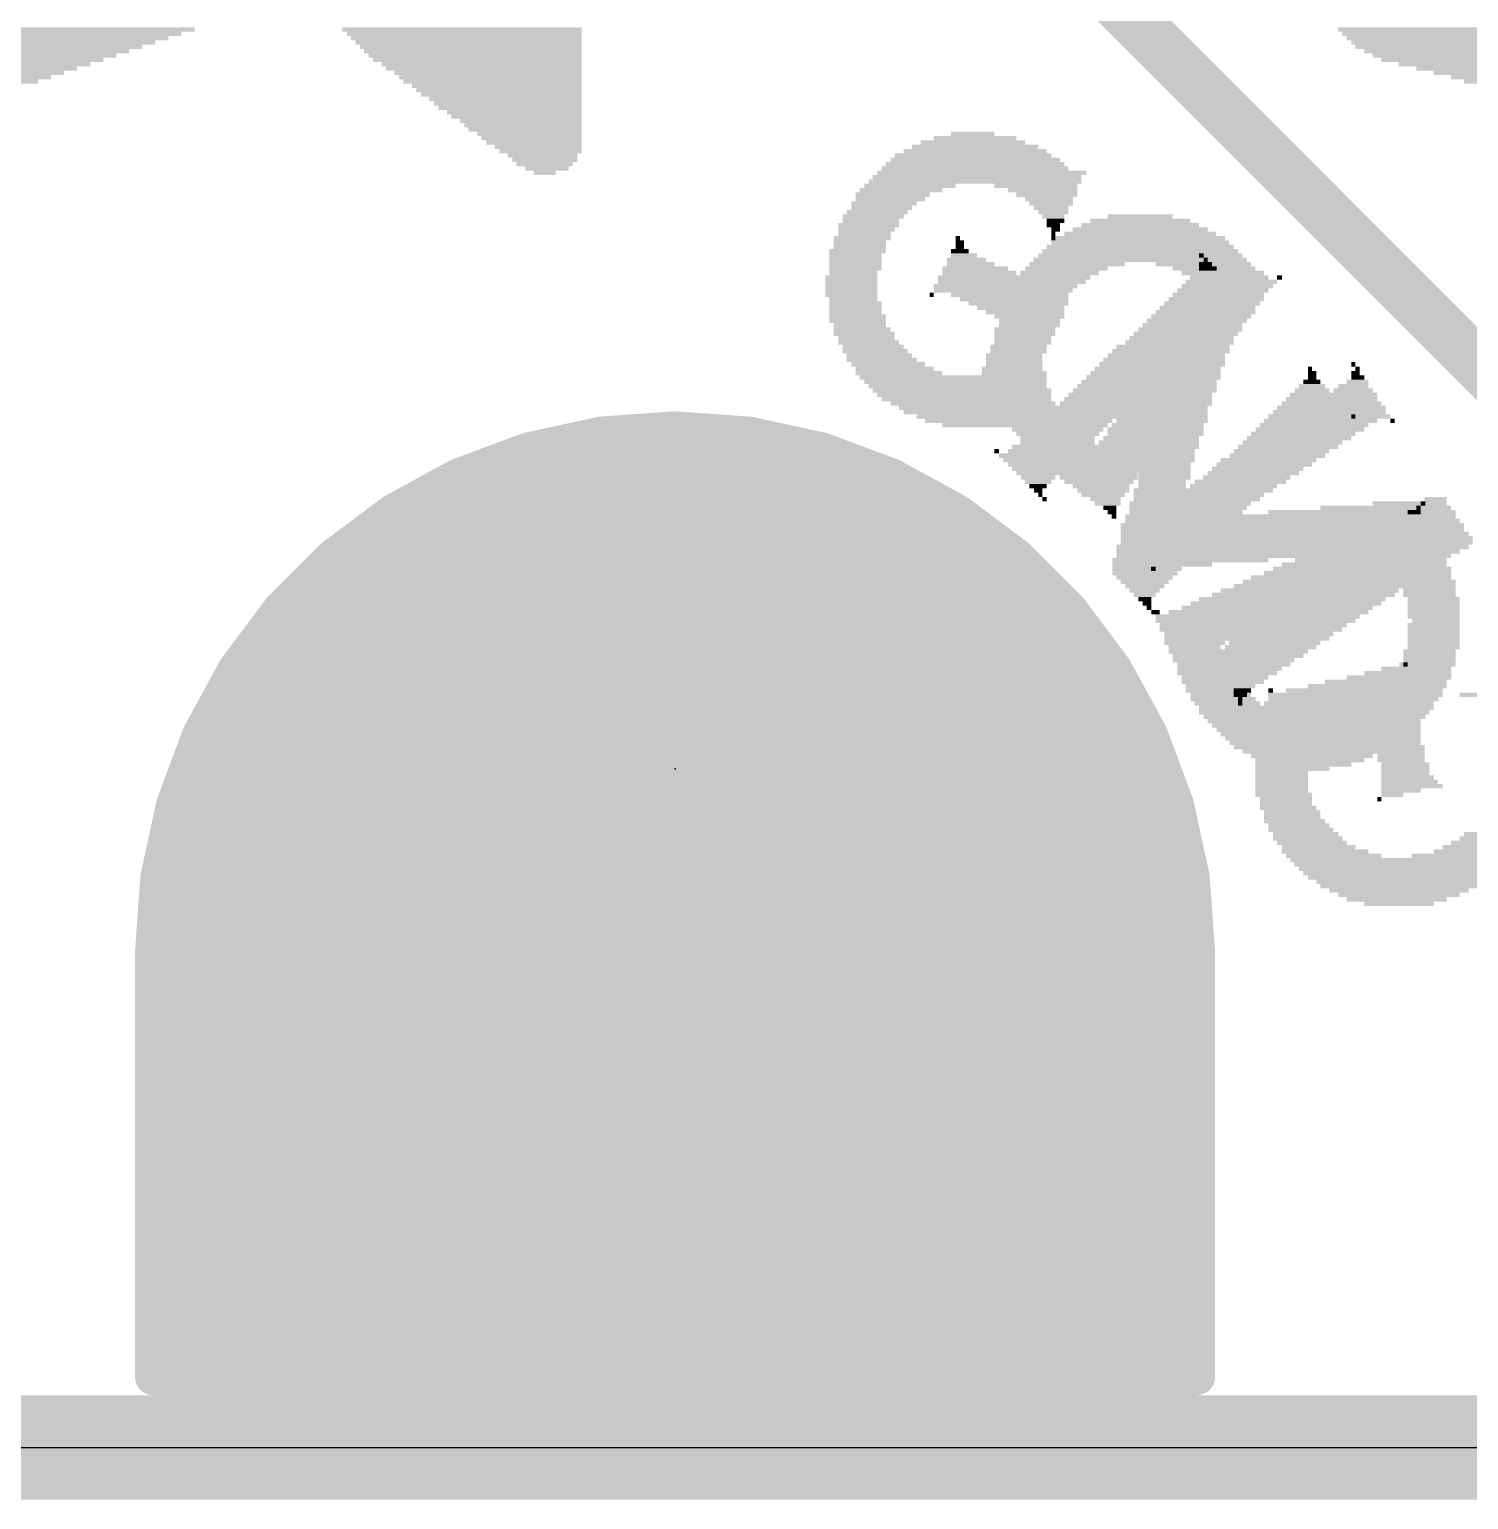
# Model space of a CAD drawing. Extents: x 0 to 53.3, y -0.3 to 28.3.
# Drawn here: x 27.34 to 34.34, y -0.25 to 6.9 of the extents above; entities that cross this region are included whole.
import ezdxf

# ---------------------------------------------------------------- set-up
doc = ezdxf.new("R2010")
doc.units = 0
for name, color, linetype in [('1', 12, 'CONTINUOUS'), ('16', 5, 'CONTINUOUS'), ('17', 110, 'CONTINUOUS'), ('20', 4, 'CONTINUOUS'), ('200', 132, 'CONTINUOUS'), ('201', 6, 'CONTINUOUS'), ('23', 4, 'CONTINUOUS')]:
    doc.layers.add(name, color=color, linetype=linetype)

# ---------------------------------------------------------------- blocks, each defined once
blk = doc.blocks.new('ROUNDP')
at = {"const_width": 0.5}
blk.add_lwpolyline([(0, -0.25, 1), (0, 0.25, 1), (0, -0.25)], format="xyb", dxfattribs=at)
blk = doc.blocks.new('RECT')
blk.add_solid([(-0.5, -0.5), (0.5, -0.5), (-0.5, 0.5), (0.5, 0.5)])

msp = doc.modelspace()

# ---------------------------------------------------------------- linework, layer by layer
at = {"layer": '1'}
for points, const_width in [([(35.814, 3.844), (28.5835, 11.0746)], 0.254), ([(35.576, 6.1849), (33.528, 8.2329)], 0.6096), ([(30.1185, 4.9271), (29.7644, 4.8501)], 0.1778), ([(30.48, 4.953), (30.1185, 4.9271)], 0.1778), ([(30.8415, 4.9271), (30.48, 4.953)], 0.1778), ([(31.1956, 4.8501), (30.8415, 4.9271)], 0.1778), ([(29.7644, 4.8501), (29.4248, 4.7235)], 0.1778), ([(31.5352, 4.7235), (31.1956, 4.8501)], 0.1778), ([(29.6317, 4.8006), (31.3284, 4.8006)], 0.1778), ([(29.4248, 4.7235), (29.1068, 4.5498)], 0.1778), ([(31.8532, 4.5498), (31.5352, 4.7235)], 0.1778), ([(29.2405, 4.6228), (31.7195, 4.6228)], 0.1778), ([(29.1068, 4.5498), (28.8167, 4.3326)], 0.1778), ([(32.1433, 4.3326), (31.8532, 4.5498)], 0.1778), ([(28.9668, 4.445), (31.9932, 4.445)], 0.1778), ([(28.8167, 4.3326), (28.5604, 4.0763)], 0.1778), ([(32.3996, 4.0763), (32.1433, 4.3326)], 0.1778), ([(28.7513, 4.2672), (32.2088, 4.2672)], 0.1778), ([(28.5604, 4.0763), (28.3432, 3.7862)], 0.1778), ([(28.5735, 4.0894), (32.3865, 4.0894)], 0.1778), ([(32.6168, 3.7862), (32.3996, 4.0763)], 0.1778), ([(28.4371, 3.9116), (32.5229, 3.9116)], 0.1778), ([(28.3432, 3.7862), (28.1695, 3.4682)], 0.1778), ([(32.7905, 3.4682), (32.6168, 3.7862)], 0.1778), ([(28.3146, 3.7338), (32.6454, 3.7338)], 0.1778), ([(28.2175, 3.556), (32.7425, 3.556)], 0.1778), ([(28.1695, 3.4682), (28.0429, 3.1286)], 0.1778), ([(32.9171, 3.1286), (32.7905, 3.4682)], 0.1778), ([(28.136, 3.3782), (32.824, 3.3782)], 0.1778), ([(28.0697, 3.2004), (32.8903, 3.2004)], 0.1778), ([(28.0429, 3.1286), (27.9659, 2.7745)], 0.1778), ([(32.9941, 2.7745), (32.9171, 3.1286)], 0.1778), ([(28.0198, 3.0226), (32.9402, 3.0226)], 0.1778), ([(27.9812, 2.8448), (32.9789, 2.8448)], 0.1778), ([(27.9659, 2.7745), (27.94, 2.413)], 0.1778), ([(33.02, 2.413), (32.9941, 2.7745)], 0.1778), ([(27.9582, 2.667), (33.0018, 2.667)], 0.1778), ([(27.9455, 2.4892), (33.0146, 2.4892)], 0.1778), ([(27.94, 2.413), (27.94, 0.343)], 0.1778), ([(33.02, 0.343), (33.02, 2.413)], 0.1778), ([(27.94, 2.3114), (33.02, 2.3114)], 0.1778), ([(27.94, 2.1336), (33.02, 2.1336)], 0.1778), ([(27.94, 1.9558), (33.02, 1.9558)], 0.1778), ([(27.94, 1.778), (33.02, 1.778)], 0.1778), ([(27.94, 1.6002), (33.02, 1.6002)], 0.1778), ([(27.94, 1.4224), (33.02, 1.4224)], 0.1778), ([(27.94, 1.2446), (33.02, 1.2446)], 0.1778), ([(27.94, 1.0668), (33.02, 1.0668)], 0.1778), ([(27.94, 0.889), (33.02, 0.889)], 0.1778), ([(27.94, 0.7112), (33.02, 0.7112)], 0.1778), ([(27.94, 0.5334), (33.02, 0.5334)], 0.1778), ([(27.94, 0.3556), (33.02, 0.3556)], 0.1778), ([(27.94, 0.343), (33.02, 0.343)], 0.1778), ([(51.562, 0), (0.254, 0)], 0.508)]:
    msp.add_lwpolyline(points, dxfattribs=dict(at, const_width=const_width))
at = {"layer": '1', "const_width": 0.0889}
for points in [[(30.1153, 4.9715, 1), (30.1217, 4.8828)], [(30.128, 4.8837, 1), (30.1091, 4.9706)], [(30.4832, 4.9973, 1), (30.4768, 4.9087)], [(30.4832, 4.9087, 1), (30.4768, 4.9973)], [(30.8509, 4.9706, 1), (30.832, 4.8837)], [(30.8383, 4.8828, 1), (30.8447, 4.9715)], [(29.755, 4.8935, 1), (29.7738, 4.8067)], [(29.7799, 4.8085, 1), (29.7489, 4.8918)], [(31.2111, 4.8918, 1), (31.1801, 4.8085)], [(31.1862, 4.8067, 1), (31.205, 4.8935)], [(29.6317, 4.8451, 1), (29.6317, 4.7561)], [(31.3284, 4.7561, 1), (31.3284, 4.8451)], [(29.4093, 4.7651, 1), (29.4404, 4.6818)], [(29.4461, 4.6845, 1), (29.4035, 4.7625)], [(31.5565, 4.7625, 1), (31.5139, 4.6845)], [(31.5196, 4.6818, 1), (31.5507, 4.7651)], [(29.2405, 4.6673, 1), (29.2405, 4.5783)], [(31.7195, 4.5783, 1), (31.7195, 4.6673)], [(29.0855, 4.5888, 1), (29.1281, 4.5108)], [(29.1334, 4.5142, 1), (29.0801, 4.5854)], [(31.8799, 4.5854, 1), (31.8266, 4.5142)], [(31.8319, 4.5108, 1), (31.8745, 4.5888)], [(28.9668, 4.4895, 1), (28.9668, 4.4005)], [(31.9932, 4.4005, 1), (31.9932, 4.4895)], [(28.79, 4.3682, 1), (28.8433, 4.297)], [(28.8481, 4.3012, 1), (28.7852, 4.364)], [(32.1748, 4.364, 1), (32.1119, 4.3012)], [(32.1167, 4.297, 1), (32.17, 4.3682)], [(28.7513, 4.3117, 1), (28.7513, 4.2227)], [(32.2088, 4.2227, 1), (32.2088, 4.3117)], [(28.529, 4.1078, 1), (28.5918, 4.0449)], [(28.596, 4.0497, 1), (28.5248, 4.103)], [(28.5735, 4.1339, 1), (28.5735, 4.045)], [(32.4352, 4.103, 1), (32.364, 4.0497)], [(32.3682, 4.0449, 1), (32.431, 4.1078)], [(32.3865, 4.045, 1), (32.3865, 4.1339)], [(28.4371, 3.956, 1), (28.4371, 3.8672)], [(32.5229, 3.8672, 1), (32.5229, 3.956)], [(28.3822, 3.7649, 1), (28.3042, 3.8075)], [(32.6558, 3.8075, 1), (32.5778, 3.7649)], [(28.3146, 3.7782, 1), (28.3146, 3.6894)], [(28.3076, 3.8129, 1), (28.3788, 3.7596)], [(32.5812, 3.7596, 1), (32.6524, 3.8129)], [(32.6454, 3.6894, 1), (32.6454, 3.7782)], [(28.2175, 3.6004, 1), (28.2175, 3.5116)], [(32.7425, 3.5116, 1), (32.7425, 3.6004)], [(28.1305, 3.4895, 1), (28.2085, 3.4469)], [(28.2112, 3.4526, 1), (28.1279, 3.4837)], [(32.8321, 3.4837, 1), (32.7488, 3.4526)], [(32.7515, 3.4469, 1), (32.8295, 3.4895)], [(28.136, 3.4226, 1), (28.136, 3.3338)], [(32.824, 3.3338, 1), (32.824, 3.4226)], [(28.0697, 3.2449, 1), (28.0697, 3.156)], [(32.8903, 3.156, 1), (32.8903, 3.2449)], [(28.0012, 3.1441, 1), (28.0845, 3.1131)], [(28.0863, 3.1192, 1), (27.9995, 3.138)], [(32.9605, 3.138, 1), (32.8737, 3.1192)], [(32.8755, 3.1131, 1), (32.9588, 3.1441)], [(28.0198, 3.0671, 1), (28.0198, 2.9782)], [(32.9402, 2.9782, 1), (32.9402, 3.0671)], [(27.9812, 2.8893, 1), (27.9812, 2.8004)], [(32.9789, 2.8004, 1), (32.9789, 2.8893)], [(28.0102, 2.7713, 1), (27.9215, 2.7777)], [(33.0385, 2.7777, 1), (32.9498, 2.7713)], [(27.9224, 2.7839, 1), (28.0093, 2.765)], [(32.9507, 2.765, 1), (33.0376, 2.7839)], [(27.9582, 2.7115, 1), (27.9582, 2.6226)], [(33.0018, 2.6226, 1), (33.0018, 2.7115)], [(27.9455, 2.5337, 1), (27.9455, 2.4448)], [(33.0146, 2.4448, 1), (33.0146, 2.5337)], [(27.8957, 2.4162, 1), (27.9843, 2.4098)], [(27.9845, 2.413, 1), (27.8956, 2.413)], [(33.0645, 2.413, 1), (32.9756, 2.413)], [(32.9757, 2.4098, 1), (33.0643, 2.4162)], [(27.94, 2.3558, 1), (27.94, 2.267)], [(33.02, 2.267, 1), (33.02, 2.3558)], [(27.94, 2.178, 1), (27.94, 2.0892)], [(33.02, 2.0892, 1), (33.02, 2.178)], [(27.94, 2.0002, 1), (27.94, 1.9113)], [(33.02, 1.9113, 1), (33.02, 2.0002)], [(27.94, 1.8225, 1), (27.94, 1.7335)], [(33.02, 1.7335, 1), (33.02, 1.8225)], [(27.94, 1.6447, 1), (27.94, 1.5557)], [(33.02, 1.5557, 1), (33.02, 1.6447)], [(27.94, 1.4669, 1), (27.94, 1.378)], [(33.02, 1.378, 1), (33.02, 1.4669)], [(27.94, 1.2891, 1), (27.94, 1.2002)], [(33.02, 1.2002, 1), (33.02, 1.2891)], [(27.94, 1.1113, 1), (27.94, 1.0223)], [(33.02, 1.0223, 1), (33.02, 1.1113)], [(27.94, 0.9335, 1), (27.94, 0.8446)], [(33.02, 0.8446, 1), (33.02, 0.9335)], [(27.94, 0.7557, 1), (27.94, 0.6668)], [(33.02, 0.6668, 1), (33.02, 0.7557)], [(27.94, 0.5778, 1), (27.94, 0.4889)], [(33.02, 0.4889, 1), (33.02, 0.5778)], [(27.94, 0.4001, 1), (27.94, 0.3112)], [(27.94, 0.3875, 1), (27.94, 0.2986)], [(33.02, 0.3112, 1), (33.02, 0.4001)], [(33.02, 0.2986, 1), (33.02, 0.3875)], [(27.8956, 0.343, 1), (27.9845, 0.343)], [(32.9756, 0.343, 1), (33.0645, 0.343)]]:
    msp.add_lwpolyline(points, format="xyb", dxfattribs=at)
at = {"layer": '16'}
for points, const_width in [([(30.1185, 4.9271), (29.7644, 4.8501)], 0.1778), ([(30.48, 4.953), (30.1185, 4.9271)], 0.1778), ([(30.8415, 4.9271), (30.48, 4.953)], 0.1778), ([(31.1956, 4.8501), (30.8415, 4.9271)], 0.1778), ([(29.7644, 4.8501), (29.4248, 4.7235)], 0.1778), ([(31.5352, 4.7235), (31.1956, 4.8501)], 0.1778), ([(29.6317, 4.8006), (31.3284, 4.8006)], 0.1778), ([(29.4248, 4.7235), (29.1068, 4.5498)], 0.1778), ([(31.8532, 4.5498), (31.5352, 4.7235)], 0.1778), ([(29.2405, 4.6228), (31.7195, 4.6228)], 0.1778), ([(29.1068, 4.5498), (28.8167, 4.3326)], 0.1778), ([(32.1433, 4.3326), (31.8532, 4.5498)], 0.1778), ([(28.9668, 4.445), (31.9932, 4.445)], 0.1778), ([(28.8167, 4.3326), (28.5604, 4.0763)], 0.1778), ([(32.3996, 4.0763), (32.1433, 4.3326)], 0.1778), ([(28.7513, 4.2672), (32.2088, 4.2672)], 0.1778), ([(28.5604, 4.0763), (28.3432, 3.7862)], 0.1778), ([(28.5735, 4.0894), (32.3865, 4.0894)], 0.1778), ([(32.6168, 3.7862), (32.3996, 4.0763)], 0.1778), ([(28.4371, 3.9116), (32.5229, 3.9116)], 0.1778), ([(28.3432, 3.7862), (28.1695, 3.4682)], 0.1778), ([(32.7905, 3.4682), (32.6168, 3.7862)], 0.1778), ([(28.3146, 3.7338), (32.6454, 3.7338)], 0.1778), ([(28.2175, 3.556), (32.7425, 3.556)], 0.1778), ([(28.1695, 3.4682), (28.0429, 3.1286)], 0.1778), ([(32.9171, 3.1286), (32.7905, 3.4682)], 0.1778), ([(28.136, 3.3782), (32.824, 3.3782)], 0.1778), ([(28.0697, 3.2004), (32.8903, 3.2004)], 0.1778), ([(28.0429, 3.1286), (27.9659, 2.7745)], 0.1778), ([(32.9941, 2.7745), (32.9171, 3.1286)], 0.1778), ([(28.0198, 3.0226), (32.9402, 3.0226)], 0.1778), ([(27.9812, 2.8448), (32.9789, 2.8448)], 0.1778), ([(27.9659, 2.7745), (27.94, 2.413)], 0.1778), ([(33.02, 2.413), (32.9941, 2.7745)], 0.1778), ([(27.9582, 2.667), (33.0018, 2.667)], 0.1778), ([(27.9455, 2.4892), (33.0146, 2.4892)], 0.1778), ([(27.94, 2.413), (27.94, 0.343)], 0.1778), ([(33.02, 0.343), (33.02, 2.413)], 0.1778), ([(27.94, 2.3114), (33.02, 2.3114)], 0.1778), ([(27.94, 2.1336), (33.02, 2.1336)], 0.1778), ([(27.94, 1.9558), (33.02, 1.9558)], 0.1778), ([(27.94, 1.778), (33.02, 1.778)], 0.1778), ([(27.94, 1.6002), (33.02, 1.6002)], 0.1778), ([(27.94, 1.4224), (33.02, 1.4224)], 0.1778), ([(27.94, 1.2446), (33.02, 1.2446)], 0.1778), ([(27.94, 1.0668), (33.02, 1.0668)], 0.1778), ([(27.94, 0.889), (33.02, 0.889)], 0.1778), ([(27.94, 0.7112), (33.02, 0.7112)], 0.1778), ([(27.94, 0.5334), (33.02, 0.5334)], 0.1778), ([(27.94, 0.3556), (33.02, 0.3556)], 0.1778), ([(27.94, 0.343), (33.02, 0.343)], 0.1778), ([(51.562, 0), (0.254, 0)], 0.508)]:
    msp.add_lwpolyline(points, dxfattribs=dict(at, const_width=const_width))
at = {"layer": '16', "const_width": 0.0889}
for points in [[(30.1153, 4.9715, 1), (30.1217, 4.8828)], [(30.128, 4.8837, 1), (30.1091, 4.9706)], [(30.4832, 4.9973, 1), (30.4768, 4.9087)], [(30.4832, 4.9087, 1), (30.4768, 4.9973)], [(30.8509, 4.9706, 1), (30.832, 4.8837)], [(30.8383, 4.8828, 1), (30.8447, 4.9715)], [(29.755, 4.8935, 1), (29.7738, 4.8067)], [(29.7799, 4.8085, 1), (29.7489, 4.8918)], [(31.2111, 4.8918, 1), (31.1801, 4.8085)], [(31.1862, 4.8067, 1), (31.205, 4.8935)], [(29.6317, 4.8451, 1), (29.6317, 4.7561)], [(31.3284, 4.7561, 1), (31.3284, 4.8451)], [(29.4093, 4.7651, 1), (29.4404, 4.6818)], [(29.4461, 4.6845, 1), (29.4035, 4.7625)], [(31.5565, 4.7625, 1), (31.5139, 4.6845)], [(31.5196, 4.6818, 1), (31.5507, 4.7651)], [(29.2405, 4.6673, 1), (29.2405, 4.5783)], [(31.7195, 4.5783, 1), (31.7195, 4.6673)], [(29.0855, 4.5888, 1), (29.1281, 4.5108)], [(29.1334, 4.5142, 1), (29.0801, 4.5854)], [(31.8799, 4.5854, 1), (31.8266, 4.5142)], [(31.8319, 4.5108, 1), (31.8745, 4.5888)], [(28.9668, 4.4895, 1), (28.9668, 4.4005)], [(31.9932, 4.4005, 1), (31.9932, 4.4895)], [(28.79, 4.3682, 1), (28.8433, 4.297)], [(28.8481, 4.3012, 1), (28.7852, 4.364)], [(32.1748, 4.364, 1), (32.1119, 4.3012)], [(32.1167, 4.297, 1), (32.17, 4.3682)], [(28.7513, 4.3117, 1), (28.7513, 4.2227)], [(32.2088, 4.2227, 1), (32.2088, 4.3117)], [(28.529, 4.1078, 1), (28.5918, 4.0449)], [(28.596, 4.0497, 1), (28.5248, 4.103)], [(28.5735, 4.1339, 1), (28.5735, 4.045)], [(32.4352, 4.103, 1), (32.364, 4.0497)], [(32.3682, 4.0449, 1), (32.431, 4.1078)], [(32.3865, 4.045, 1), (32.3865, 4.1339)], [(28.4371, 3.956, 1), (28.4371, 3.8672)], [(32.5229, 3.8672, 1), (32.5229, 3.956)], [(28.3822, 3.7649, 1), (28.3042, 3.8075)], [(32.6558, 3.8075, 1), (32.5778, 3.7649)], [(28.3146, 3.7782, 1), (28.3146, 3.6894)], [(28.3076, 3.8129, 1), (28.3788, 3.7596)], [(32.5812, 3.7596, 1), (32.6524, 3.8129)], [(32.6454, 3.6894, 1), (32.6454, 3.7782)], [(28.2175, 3.6004, 1), (28.2175, 3.5116)], [(32.7425, 3.5116, 1), (32.7425, 3.6004)], [(28.1305, 3.4895, 1), (28.2085, 3.4469)], [(28.2112, 3.4526, 1), (28.1279, 3.4837)], [(32.8321, 3.4837, 1), (32.7488, 3.4526)], [(32.7515, 3.4469, 1), (32.8295, 3.4895)], [(28.136, 3.4226, 1), (28.136, 3.3338)], [(32.824, 3.3338, 1), (32.824, 3.4226)], [(28.0697, 3.2449, 1), (28.0697, 3.156)], [(32.8903, 3.156, 1), (32.8903, 3.2449)], [(28.0012, 3.1441, 1), (28.0845, 3.1131)], [(28.0863, 3.1192, 1), (27.9995, 3.138)], [(32.9605, 3.138, 1), (32.8737, 3.1192)], [(32.8755, 3.1131, 1), (32.9588, 3.1441)], [(28.0198, 3.0671, 1), (28.0198, 2.9782)], [(32.9402, 2.9782, 1), (32.9402, 3.0671)], [(27.9812, 2.8893, 1), (27.9812, 2.8004)], [(32.9789, 2.8004, 1), (32.9789, 2.8893)], [(28.0102, 2.7713, 1), (27.9215, 2.7777)], [(33.0385, 2.7777, 1), (32.9498, 2.7713)], [(27.9224, 2.7839, 1), (28.0093, 2.765)], [(32.9507, 2.765, 1), (33.0376, 2.7839)], [(27.9582, 2.7115, 1), (27.9582, 2.6226)], [(33.0018, 2.6226, 1), (33.0018, 2.7115)], [(27.9455, 2.5337, 1), (27.9455, 2.4448)], [(33.0146, 2.4448, 1), (33.0146, 2.5337)], [(27.8957, 2.4162, 1), (27.9843, 2.4098)], [(27.9845, 2.413, 1), (27.8956, 2.413)], [(33.0645, 2.413, 1), (32.9756, 2.413)], [(32.9757, 2.4098, 1), (33.0643, 2.4162)], [(27.94, 2.3558, 1), (27.94, 2.267)], [(33.02, 2.267, 1), (33.02, 2.3558)], [(27.94, 2.178, 1), (27.94, 2.0892)], [(33.02, 2.0892, 1), (33.02, 2.178)], [(27.94, 2.0002, 1), (27.94, 1.9113)], [(33.02, 1.9113, 1), (33.02, 2.0002)], [(27.94, 1.8225, 1), (27.94, 1.7335)], [(33.02, 1.7335, 1), (33.02, 1.8225)], [(27.94, 1.6447, 1), (27.94, 1.5557)], [(33.02, 1.5557, 1), (33.02, 1.6447)], [(27.94, 1.4669, 1), (27.94, 1.378)], [(33.02, 1.378, 1), (33.02, 1.4669)], [(27.94, 1.2891, 1), (27.94, 1.2002)], [(33.02, 1.2002, 1), (33.02, 1.2891)], [(27.94, 1.1113, 1), (27.94, 1.0223)], [(33.02, 1.0223, 1), (33.02, 1.1113)], [(27.94, 0.9335, 1), (27.94, 0.8446)], [(33.02, 0.8446, 1), (33.02, 0.9335)], [(27.94, 0.7557, 1), (27.94, 0.6668)], [(33.02, 0.6668, 1), (33.02, 0.7557)], [(27.94, 0.5778, 1), (27.94, 0.4889)], [(33.02, 0.4889, 1), (33.02, 0.5778)], [(27.94, 0.4001, 1), (27.94, 0.3112)], [(27.94, 0.3875, 1), (27.94, 0.2986)], [(33.02, 0.3112, 1), (33.02, 0.4001)], [(33.02, 0.2986, 1), (33.02, 0.3875)], [(27.8956, 0.343, 1), (27.9845, 0.343)], [(32.9756, 0.343, 1), (33.0645, 0.343)]]:
    msp.add_lwpolyline(points, format="xyb", dxfattribs=at)
at = {"layer": '20'}
msp.add_line((3.2, 0), (48.6, 0), dxfattribs=at)
at = {"layer": '23'}
msp.add_point((30.48, 3.302), dxfattribs=at)

# ---------------------------------------------------------------- block references
at = {"layer": '17', "xscale": 4.216, "yscale": 4.216, "rotation": 180}
msp.add_blockref('ROUNDP', (30.48, 2.794), dxfattribs=at)
msp.add_blockref('ROUNDP', (30.48, 2.794), dxfattribs=at)
at = {"layer": '200'}
for p, xscale, yscale in [((27.5273, 6.858), 0.9728, 0.0213), ((27.6009, 6.9003), 1.0795, 0.0211), ((27.5692, 6.8792), 1.016, 0.0211), ((29.4424, 6.9003), 1.1659, 0.0211), ((29.4538, 6.8792), 1.143, 0.0211), ((29.464, 6.858), 1.1227, 0.0213), ((27.4955, 6.8368), 0.9093, 0.0211), ((27.432, 6.7945), 0.7823, 0.0213), ((27.4638, 6.8157), 0.8458, 0.0211), ((29.4754, 6.8368), 1.0998, 0.0211), ((29.4856, 6.8157), 1.0795, 0.0211), ((29.4958, 6.7945), 1.0592, 0.0213), ((27.4002, 6.7733), 0.7188, 0.0211), ((27.3685, 6.7522), 0.6553, 0.0211), ((27.3368, 6.731), 0.5918, 0.0213), ((29.5072, 6.7733), 1.0363, 0.0211), ((29.5173, 6.7522), 1.016, 0.0211), ((29.5389, 6.731), 0.9728, 0.0213), ((27.305, 6.7098), 0.5283, 0.0211), ((27.2834, 6.6887), 0.4445, 0.0211), ((27.2631, 6.6675), 0.3581, 0.0213), ((27.2415, 6.6463), 0.2743, 0.0211), ((29.5491, 6.7098), 0.9525, 0.0211), ((29.5694, 6.6887), 0.9119, 0.0211), ((29.5808, 6.6675), 0.889, 0.0213), ((29.591, 6.6463), 0.8687, 0.0211), ((29.6126, 6.6252), 0.8255, 0.0211), ((29.6227, 6.604), 0.8052, 0.0213), ((29.6342, 6.5828), 0.7823, 0.0211), ((29.6545, 6.5617), 0.7417, 0.0211), ((29.6659, 6.5405), 0.7188, 0.0213), ((29.6761, 6.5193), 0.6985, 0.0211), ((29.6977, 6.4982), 0.6553, 0.0211), ((29.7078, 6.477), 0.635, 0.0213), ((29.7294, 6.4558), 0.5918, 0.0211), ((29.7396, 6.4347), 0.5715, 0.0211), ((29.7498, 6.4135), 0.5512, 0.0213), ((29.7713, 6.3923), 0.508, 0.0211), ((29.7815, 6.3712), 0.4877, 0.0211), ((31.9405, 6.3712), 0.4013, 0.0211), ((31.9291, 6.3923), 0.2108, 0.0211), ((29.7929, 6.35), 0.4648, 0.0213), ((29.8133, 6.3288), 0.4242, 0.0211), ((29.8247, 6.3077), 0.4013, 0.0211), ((29.8348, 6.2865), 0.3404, 0.0213), ((31.9303, 6.2865), 0.762, 0.0213), ((31.9405, 6.3077), 0.696, 0.0211), ((31.9405, 6.3288), 0.6147, 0.0211), ((31.9303, 6.35), 0.508, 0.0213), ((29.8463, 6.2653), 0.3175, 0.0211), ((29.845, 6.2442), 0.2743, 0.0211), ((29.8564, 6.223), 0.2108, 0.0213), ((31.9405, 6.223), 0.9093, 0.0213), ((31.9405, 6.2442), 0.8687, 0.0211), ((31.9418, 6.2653), 0.8255, 0.0211), ((29.845, 6.2018), 0.1067, 0.0211), ((31.9405, 6.1595), 1.0363, 0.0213), ((31.9507, 6.1807), 1.016, 0.0211), ((31.9735, 6.2018), 1.016, 0.0211), ((31.5392, 6.096), 0.3607, 0.0213), ((31.5278, 6.0748), 0.3378, 0.0211), ((31.5798, 6.1172), 0.4013, 0.0211), ((31.6243, 6.1383), 0.4445, 0.0211), ((32.2364, 6.1383), 0.4039, 0.0211), ((32.2694, 6.1172), 0.3378, 0.0211), ((32.2898, 6.096), 0.2972, 0.0213), ((32.3012, 6.0748), 0.2337, 0.0211), ((31.4642, 6.0113), 0.2972, 0.0211), ((31.4973, 6.0537), 0.3175, 0.0211), ((31.4858, 6.0325), 0.2946, 0.0213), ((32.3113, 6.0537), 0.2134, 0.0211), ((32.3113, 6.0325), 0.1676, 0.0213), ((32.3215, 6.0113), 0.1473, 0.0211), ((31.4223, 5.9478), 0.2946, 0.0211), ((31.4439, 5.9902), 0.2972, 0.0211), ((31.4325, 5.969), 0.2743, 0.0213), ((32.3215, 5.9902), 0.1067, 0.0211), ((32.3317, 5.969), 0.0864, 0.0213), ((32.3215, 5.9478), 0.066, 0.0211), ((31.3906, 5.8843), 0.2769, 0.0211), ((31.3792, 5.8632), 0.254, 0.0211), ((31.402, 5.9055), 0.254, 0.0213), ((31.4122, 5.9267), 0.2743, 0.0211), ((31.8668, 5.8632), 0.0406, 0.0211), ((31.8567, 5.8843), 0.0203, 0.0211), ((32.3329, 5.9267), 0.0432, 0.0211), ((32.3215, 5.9055), 0.0203, 0.0213), ((32.3215, 5.8843), 0.0203, 0.0211), ((31.3588, 5.7997), 0.254, 0.0211), ((31.369, 5.8208), 0.2743, 0.0211), ((31.3792, 5.842), 0.254, 0.0213), ((31.8668, 5.8208), 0.0864, 0.0211), ((31.8872, 5.7997), 0.127, 0.0211), ((31.8668, 5.842), 0.0406, 0.0213), ((33.0416, 5.7997), 0.0229, 0.0211), ((31.3588, 5.7785), 0.254, 0.0213), ((31.3588, 5.7573), 0.254, 0.0211), ((31.3588, 5.7362), 0.254, 0.0211), ((31.3487, 5.715), 0.2337, 0.0213), ((31.9608, 5.715), 0.3607, 0.0213), ((31.9405, 5.7362), 0.32, 0.0211), ((31.8986, 5.7785), 0.1905, 0.0213), ((31.9189, 5.7573), 0.2311, 0.0211), ((33.0733, 5.715), 0.127, 0.0213), ((33.0619, 5.7573), 0.0635, 0.0211), ((33.0733, 5.7362), 0.0864, 0.0211), ((33.0632, 5.7785), 0.0203, 0.0213), ((31.3385, 5.6938), 0.254, 0.0211), ((31.3385, 5.6727), 0.254, 0.0211), ((31.3385, 5.6515), 0.254, 0.0213), ((32.004, 5.6515), 0.5283, 0.0213), ((31.9938, 5.6727), 0.4674, 0.0211), ((31.9723, 5.6938), 0.4242, 0.0211), ((33.0632, 5.6515), 0.2337, 0.0213), ((33.0619, 5.6727), 0.1905, 0.0211), ((33.0632, 5.6938), 0.1473, 0.0211), ((31.3385, 5.6303), 0.254, 0.0211), ((31.3385, 5.6092), 0.254, 0.0211), ((31.3487, 5.588), 0.2337, 0.0213), ((31.7297, 5.6092), 0.0203, 0.0211), ((32.0256, 5.6303), 0.5715, 0.0211), ((32.0891, 5.6092), 0.5309, 0.0211), ((32.131, 5.588), 0.5283, 0.0213), ((33.0632, 5.588), 0.3607, 0.0213), ((33.0619, 5.6092), 0.3175, 0.0211), ((33.0632, 5.6303), 0.2743, 0.0211), ((31.3588, 5.5668), 0.254, 0.0211), ((31.3588, 5.5457), 0.254, 0.0211), ((31.3588, 5.5245), 0.254, 0.0213), ((31.369, 5.5033), 0.2743, 0.0211), ((32.1526, 5.5668), 0.4851, 0.0211), ((32.1628, 5.5457), 0.4242, 0.0211), ((32.1843, 5.5245), 0.381, 0.0213), ((32.2047, 5.5033), 0.3404, 0.0211), ((33.0098, 5.5033), 0.4216, 0.0211), ((33.02, 5.5245), 0.4013, 0.0213), ((33.0416, 5.5457), 0.4039, 0.0211), ((33.053, 5.5668), 0.381, 0.0211), ((31.369, 5.4822), 0.2743, 0.0211), ((31.3792, 5.461), 0.254, 0.0213), ((31.3906, 5.4398), 0.2769, 0.0211), ((32.1945, 5.4398), 0.2743, 0.0211), ((32.2161, 5.4822), 0.2769, 0.0211), ((32.2161, 5.461), 0.2769, 0.0213), ((32.9679, 5.4398), 0.4648, 0.0211), ((32.9781, 5.461), 0.4445, 0.0213), ((32.9984, 5.4822), 0.4445, 0.0211), ((31.4008, 5.4187), 0.2972, 0.0211), ((31.4223, 5.3763), 0.2946, 0.0211), ((31.4122, 5.3975), 0.2743, 0.0213), ((31.4439, 5.3552), 0.2972, 0.0211), ((32.1513, 5.3552), 0.2743, 0.0211), ((32.1729, 5.3975), 0.2769, 0.0213), ((32.1729, 5.3763), 0.2769, 0.0211), ((32.1945, 5.4187), 0.2743, 0.0211), ((32.9044, 5.3552), 0.5512, 0.0211), ((32.926, 5.3763), 0.508, 0.0211), ((32.9362, 5.3975), 0.4877, 0.0213), ((32.9565, 5.4187), 0.4877, 0.0211), ((31.4541, 5.334), 0.3175, 0.0213), ((31.4744, 5.3128), 0.3175, 0.0211), ((31.4858, 5.2917), 0.3404, 0.0211), ((32.131, 5.3128), 0.2743, 0.0211), ((32.131, 5.2917), 0.2743, 0.0211), ((32.1513, 5.334), 0.2743, 0.0213), ((32.8612, 5.2917), 0.5918, 0.0211), ((32.8714, 5.3128), 0.5715, 0.0211), ((32.8943, 5.334), 0.5715, 0.0213), ((31.5176, 5.2705), 0.3581, 0.0213), ((31.5493, 5.2493), 0.381, 0.0211), ((31.5697, 5.2282), 0.4216, 0.0211), ((32.1005, 5.2282), 0.254, 0.0211), ((32.1107, 5.2493), 0.2743, 0.0211), ((32.1208, 5.2705), 0.254, 0.0213), ((32.6822, 5.2282), 0.3607, 0.0211), ((32.7025, 5.2493), 0.3607, 0.0211), ((32.8511, 5.2705), 0.6121, 0.0213), ((33.0098, 5.2282), 0.254, 0.0211), ((33.02, 5.2493), 0.2337, 0.0211), ((33.5712, 5.2493), 0.0203, 0.0211), ((33.5813, 5.2282), 0.0406, 0.0211), ((31.8033, 5.207), 0.8484, 0.0213), ((31.8033, 5.1858), 0.8026, 0.0211), ((31.8135, 5.1647), 0.7823, 0.0211), ((31.8135, 5.1435), 0.7417, 0.0213), ((32.5971, 5.1435), 0.3581, 0.0213), ((32.6187, 5.1647), 0.3607, 0.0211), ((32.639, 5.1858), 0.3607, 0.0211), ((32.6606, 5.207), 0.3581, 0.0213), ((32.9895, 5.1435), 0.254, 0.0213), ((33.0098, 5.207), 0.254, 0.0213), ((32.9997, 5.1858), 0.2337, 0.0211), ((32.9997, 5.1647), 0.2337, 0.0211), ((33.5813, 5.1435), 0.1676, 0.0213), ((33.5813, 5.1647), 0.127, 0.0211), ((33.5801, 5.1858), 0.0838, 0.0211), ((33.5813, 5.207), 0.0406, 0.0213), ((31.8249, 5.1223), 0.7188, 0.0211), ((31.8249, 5.1012), 0.6782, 0.0211), ((31.8465, 5.08), 0.635, 0.0213), ((32.5336, 5.08), 0.3581, 0.0213), ((32.5552, 5.1012), 0.3607, 0.0211), ((32.5755, 5.1223), 0.3607, 0.0211), ((32.9667, 5.08), 0.254, 0.0213), ((32.9781, 5.1223), 0.2311, 0.0211), ((32.9781, 5.1012), 0.2311, 0.0211), ((33.5813, 5.08), 0.2946, 0.0213), ((33.5813, 5.1012), 0.254, 0.0211), ((33.5813, 5.1223), 0.2134, 0.0211), ((31.8668, 5.0588), 0.5944, 0.0211), ((31.8668, 5.0377), 0.5486, 0.0211), ((31.8986, 5.0165), 0.4851, 0.0213), ((32.4587, 5.0165), 0.3404, 0.0213), ((32.4802, 5.0377), 0.3378, 0.0211), ((32.5018, 5.0588), 0.3404, 0.0211), ((32.9463, 5.0165), 0.254, 0.0213), ((32.9565, 5.0588), 0.2337, 0.0211), ((32.9565, 5.0377), 0.2337, 0.0211), ((33.5483, 5.0165), 0.3607, 0.0213), ((33.5813, 5.0377), 0.381, 0.0211), ((33.5813, 5.0588), 0.3404, 0.0211), ((33.782, 5.0165), 0.0203, 0.0213), ((31.9189, 4.9953), 0.4445, 0.0211), ((31.9608, 4.9742), 0.3607, 0.0211), ((32.3748, 4.9318), 0.3404, 0.0211), ((32.3964, 4.953), 0.3378, 0.0213), ((32.4168, 4.9742), 0.3378, 0.0211), ((32.4383, 4.9953), 0.3404, 0.0211), ((32.926, 4.953), 0.254, 0.0213), ((32.926, 4.9318), 0.254, 0.0211), ((32.9463, 4.9953), 0.254, 0.0211), ((32.9362, 4.9742), 0.2337, 0.0211), ((33.4531, 4.9318), 0.3378, 0.0211), ((33.4759, 4.953), 0.3378, 0.0213), ((33.4963, 4.9742), 0.3378, 0.0211), ((33.5178, 4.9953), 0.3404, 0.0211), ((32.3012, 4.8683), 0.3607, 0.0211), ((32.3329, 4.8895), 0.3378, 0.0213), ((32.3533, 4.9107), 0.3378, 0.0211), ((32.9032, 4.8683), 0.254, 0.0211), ((32.9146, 4.9107), 0.2311, 0.0211), ((32.9146, 4.8895), 0.2311, 0.0213), ((33.3908, 4.8683), 0.3404, 0.0211), ((33.4124, 4.8895), 0.3378, 0.0213), ((33.4327, 4.9107), 0.3378, 0.0211), ((32.0459, 4.8472), 0.0229, 0.0211), ((32.2478, 4.826), 0.381, 0.0213), ((32.2478, 4.8048), 0.3404, 0.0211), ((32.2478, 4.7837), 0.2946, 0.0211), ((32.2796, 4.8472), 0.3581, 0.0211), ((32.8828, 4.8048), 0.254, 0.0211), ((32.8727, 4.7837), 0.2337, 0.0211), ((32.893, 4.8472), 0.2337, 0.0211), ((32.893, 4.826), 0.2337, 0.0213), ((33.2956, 4.7837), 0.3581, 0.0211), ((33.3172, 4.8048), 0.3607, 0.0211), ((33.3489, 4.826), 0.3378, 0.0213), ((33.3693, 4.8472), 0.3378, 0.0211), ((32.2478, 4.7625), 0.254, 0.0213), ((32.2478, 4.7413), 0.2134, 0.0211), ((32.2478, 4.7202), 0.1676, 0.0211), ((32.8625, 4.7413), 0.254, 0.0211), ((32.8625, 4.7202), 0.254, 0.0211), ((32.8727, 4.7625), 0.2337, 0.0213), ((33.2321, 4.7202), 0.3581, 0.0211), ((33.2537, 4.7413), 0.3607, 0.0211), ((33.274, 4.7625), 0.3607, 0.0213), ((32.2478, 4.699), 0.127, 0.0213), ((32.2466, 4.6778), 0.0838, 0.0211), ((32.2478, 4.6567), 0.0406, 0.0211), ((32.8397, 4.6567), 0.254, 0.0211), ((32.8511, 4.699), 0.2311, 0.0213), ((32.8511, 4.6778), 0.2311, 0.0211), ((33.1686, 4.6567), 0.3581, 0.0211), ((33.1889, 4.6778), 0.3581, 0.0211), ((33.2105, 4.699), 0.3607, 0.0213), ((32.258, 4.6355), 0.0203, 0.0213), ((32.2783, 4.6143), 0.0203, 0.0211), ((32.9781, 4.572), 0.5715, 0.0213), ((32.9883, 4.5932), 0.5918, 0.0211), ((33.0098, 4.6143), 0.5944, 0.0211), ((32.8295, 4.6355), 0.2337, 0.0213), ((33.147, 4.6355), 0.3607, 0.0213), ((34.0995, 4.572), 0.0203, 0.0213), ((34.1211, 4.5932), 0.0229, 0.0211), ((32.9463, 4.5297), 0.5486, 0.0211), ((32.926, 4.5085), 0.508, 0.0213), ((32.9679, 4.5508), 0.5512, 0.0211), ((34.0373, 4.5085), 0.1905, 0.0213), ((34.0462, 4.5297), 0.127, 0.0211), ((34.0779, 4.5508), 0.0635, 0.0211), ((32.893, 4.4662), 0.4877, 0.0211), ((32.8828, 4.445), 0.4674, 0.0213), ((32.9146, 4.4873), 0.4851, 0.0211), ((33.9725, 4.445), 0.3607, 0.0213), ((33.9941, 4.4662), 0.3175, 0.0211), ((34.0157, 4.4873), 0.2337, 0.0211), ((32.8409, 4.3815), 0.4242, 0.0213), ((32.8295, 4.3603), 0.4013, 0.0211), ((32.8714, 4.4238), 0.4445, 0.0211), ((32.8612, 4.4027), 0.4242, 0.0211), ((33.8988, 4.3603), 0.635, 0.0211), ((33.9204, 4.3815), 0.5512, 0.0213), ((33.942, 4.4027), 0.508, 0.0211), ((33.9623, 4.4238), 0.4216, 0.0211), ((32.799, 4.318), 0.381, 0.0213), ((32.7876, 4.2968), 0.3581, 0.0211), ((32.8193, 4.3392), 0.381, 0.0211), ((33.8353, 4.2968), 0.8026, 0.0211), ((33.8671, 4.318), 0.7391, 0.0213), ((33.8773, 4.3392), 0.6782, 0.0211), ((32.7774, 4.2757), 0.3378, 0.0211), ((32.7673, 4.2545), 0.3175, 0.0213), ((32.766, 4.2333), 0.2743, 0.0211), ((32.766, 4.2122), 0.2337, 0.0211), ((33.5496, 4.2122), 0.6121, 0.0211), ((33.6017, 4.2333), 0.635, 0.0211), ((33.655, 4.2545), 0.6147, 0.0213), ((33.8252, 4.2757), 0.8687, 0.0211), ((34.1211, 4.2545), 0.2769, 0.0213), ((34.1325, 4.2333), 0.254, 0.0211), ((34.1427, 4.2122), 0.2743, 0.0211), ((32.7673, 4.191), 0.1905, 0.0213), ((32.766, 4.1698), 0.1473, 0.0211), ((32.766, 4.1487), 0.1067, 0.0211), ((33.401, 4.1487), 0.6147, 0.0211), ((33.4543, 4.1698), 0.635, 0.0211), ((33.5077, 4.191), 0.6147, 0.0213), ((34.1528, 4.191), 0.254, 0.0213), ((34.1528, 4.1698), 0.254, 0.0211), ((34.1528, 4.1487), 0.254, 0.0211), ((32.7673, 4.1275), 0.0635, 0.0213), ((32.7774, 4.1063), 0.0432, 0.0211), ((32.7876, 4.0852), 0.0229, 0.0211), ((33.2537, 4.0852), 0.6147, 0.0211), ((33.3058, 4.1063), 0.6325, 0.0211), ((33.3477, 4.1275), 0.635, 0.0213), ((34.1732, 4.1275), 0.254, 0.0213), ((34.1732, 4.1063), 0.254, 0.0211), ((34.1732, 4.0852), 0.254, 0.0211), ((32.8193, 4.064), 0.0406, 0.0213), ((33.147, 4.0428), 0.6553, 0.0211), ((33.1153, 4.0217), 0.5918, 0.0211), ((33.1038, 4.0005), 0.5283, 0.0213), ((33.2003, 4.064), 0.635, 0.0213), ((34.1732, 4.064), 0.254, 0.0213), ((34.1732, 4.0428), 0.254, 0.0211), ((34.1732, 4.0005), 0.254, 0.0213), ((34.1846, 4.0217), 0.2311, 0.0211), ((33.0733, 3.9793), 0.4674, 0.0211), ((33.0632, 3.9582), 0.4013, 0.0211), ((33.0416, 3.937), 0.3581, 0.0213), ((34.1732, 3.9793), 0.254, 0.0211), ((34.1732, 3.9582), 0.254, 0.0211), ((34.1732, 3.937), 0.254, 0.0213), ((33.0098, 3.9158), 0.2946, 0.0211), ((33.0098, 3.8947), 0.254, 0.0211), ((33.02, 3.8735), 0.2743, 0.0213), ((34.1528, 3.8735), 0.254, 0.0213), ((34.1732, 3.9158), 0.254, 0.0211), ((34.1732, 3.8947), 0.254, 0.0211), ((33.0302, 3.8523), 0.254, 0.0211), ((33.0302, 3.8312), 0.254, 0.0211), ((33.053, 3.81), 0.254, 0.0213), ((33.053, 3.7888), 0.254, 0.0211), ((34.1427, 3.81), 0.2743, 0.0213), ((34.1325, 3.7888), 0.254, 0.0211), ((34.1528, 3.8523), 0.254, 0.0211), ((34.1528, 3.8312), 0.254, 0.0211), ((33.0632, 3.7677), 0.2743, 0.0211), ((33.0733, 3.7465), 0.254, 0.0213), ((33.0835, 3.7253), 0.2743, 0.0211), ((34.1109, 3.7465), 0.2972, 0.0213), ((34.0995, 3.7253), 0.2743, 0.0211), ((34.1211, 3.7677), 0.2769, 0.0211), ((33.1051, 3.7042), 0.2769, 0.0211), ((33.1153, 3.683), 0.2972, 0.0213), ((33.1368, 3.6618), 0.2946, 0.0211), ((33.1483, 3.6407), 0.3175, 0.0211), ((34.036, 3.6407), 0.32, 0.0211), ((34.0576, 3.6618), 0.3175, 0.0211), ((34.0678, 3.683), 0.2972, 0.0213), ((34.0893, 3.7042), 0.2946, 0.0211), ((33.1686, 3.6195), 0.3175, 0.0213), ((33.1991, 3.5983), 0.3378, 0.0211), ((33.2207, 3.5772), 0.381, 0.0211), ((33.9522, 3.5772), 0.4013, 0.0211), ((33.9827, 3.5983), 0.381, 0.0211), ((34.0042, 3.6195), 0.3378, 0.0213), ((33.2638, 3.556), 0.4216, 0.0213), ((33.5915, 3.5348), 1.0363, 0.0211), ((33.5915, 3.5137), 0.9957, 0.0211), ((33.9103, 3.556), 0.4445, 0.0213), ((33.5928, 3.4925), 0.9525, 0.0213), ((33.5915, 3.4713), 0.9093, 0.0211), ((33.5915, 3.4502), 0.8687, 0.0211), ((33.5928, 3.429), 0.8255, 0.0213), ((33.5813, 3.4078), 0.762, 0.0211), ((33.5813, 3.3867), 0.6756, 0.0211), ((33.5801, 3.3655), 0.5918, 0.0213), ((33.5813, 3.3443), 0.508, 0.0211), ((33.5813, 3.3232), 0.381, 0.0211), ((33.5813, 3.302), 0.1676, 0.0213)]:
    msp.add_blockref('RECT', p, dxfattribs=dict(at, xscale=xscale, yscale=yscale))
at = {"layer": '201', "rotation": 180}
for p, xscale, yscale in [((34.8615, 6.9003), 2.3063, 0.0211), ((34.8717, 6.8792), 2.286, 0.0211), ((34.8818, 6.858), 2.2657, 0.0213), ((34.8831, 6.8368), 2.2225, 0.0211), ((34.8933, 6.8157), 2.2022, 0.0211), ((34.9148, 6.7945), 2.159, 0.0213), ((34.9237, 6.7733), 2.0955, 0.0211), ((34.9453, 6.7522), 2.0523, 0.0211), ((34.9872, 6.731), 1.9685, 0.0213), ((35.0203, 6.7098), 1.8618, 0.0211), ((35.0622, 6.6887), 1.778, 0.0211), ((35.0939, 6.6675), 1.6739, 0.0213), ((35.1257, 6.6463), 1.6104, 0.0211), ((32.7444, 5.9478), 0.5715, 0.0211), ((32.7444, 5.969), 0.4851, 0.0213), ((32.7444, 5.9902), 0.3175, 0.0211), ((32.7444, 5.8632), 0.8661, 0.0211), ((32.7444, 5.8843), 0.8255, 0.0211), ((32.7444, 5.9055), 0.7391, 0.0213), ((32.7444, 5.9267), 0.6579, 0.0211), ((32.7444, 5.7997), 0.9931, 0.0211), ((32.7444, 5.8208), 0.9525, 0.0211), ((32.7444, 5.842), 0.9119, 0.0213), ((32.352, 5.715), 0.381, 0.0213), ((32.385, 5.7362), 0.4013, 0.0211), ((32.4371, 5.7573), 0.4648, 0.0211), ((32.7444, 5.7785), 1.0389, 0.0213), ((33.0517, 5.7573), 0.4648, 0.0211), ((33.1038, 5.7362), 0.4013, 0.0211), ((33.147, 5.715), 0.4013, 0.0213), ((32.2796, 5.6515), 0.3175, 0.0213), ((32.3101, 5.6727), 0.3378, 0.0211), ((32.3317, 5.6938), 0.3404, 0.0211), ((33.1775, 5.6938), 0.381, 0.0211), ((33.2105, 5.6727), 0.4013, 0.0211), ((33.2105, 5.6515), 0.3607, 0.0213), ((33.4226, 5.6938), 0.0229, 0.0211), ((32.2466, 5.6092), 0.2972, 0.0211), ((32.2364, 5.588), 0.2769, 0.0213), ((32.2682, 5.6303), 0.2946, 0.0211), ((33.1991, 5.6092), 0.2972, 0.0211), ((33.1991, 5.588), 0.2972, 0.0213), ((33.2207, 5.6303), 0.2946, 0.0211), ((32.1945, 5.5033), 0.2743, 0.0211), ((32.2148, 5.5668), 0.2743, 0.0211), ((32.2148, 5.5457), 0.2743, 0.0211), ((32.2047, 5.5245), 0.254, 0.0213), ((33.1457, 5.5245), 0.3175, 0.0213), ((33.1356, 5.5033), 0.2972, 0.0211), ((33.1572, 5.5457), 0.2946, 0.0211), ((33.1788, 5.5668), 0.2972, 0.0211), ((32.1615, 5.4398), 0.254, 0.0211), ((32.1843, 5.4822), 0.254, 0.0211), ((32.1843, 5.461), 0.254, 0.0213), ((33.0937, 5.461), 0.2946, 0.0213), ((33.0937, 5.4398), 0.2946, 0.0211), ((33.1153, 5.4822), 0.2972, 0.0211), ((32.1513, 5.3552), 0.2337, 0.0211), ((32.1615, 5.4187), 0.254, 0.0211), ((32.1615, 5.3975), 0.254, 0.0213), ((32.1615, 5.3763), 0.254, 0.0211), ((33.0302, 5.3552), 0.2946, 0.0211), ((33.0517, 5.3975), 0.2972, 0.0213), ((33.0517, 5.3763), 0.2972, 0.0211), ((33.0721, 5.4187), 0.2972, 0.0211), ((32.1513, 5.334), 0.2337, 0.0213), ((32.1513, 5.3128), 0.2337, 0.0211), ((32.1513, 5.2917), 0.2337, 0.0211), ((32.9883, 5.3128), 0.2972, 0.0211), ((32.9883, 5.2917), 0.2972, 0.0211), ((33.0086, 5.334), 0.2972, 0.0213), ((32.1513, 5.2705), 0.2337, 0.0213), ((32.1513, 5.2493), 0.2337, 0.0211), ((32.1615, 5.2282), 0.254, 0.0211), ((32.9451, 5.2493), 0.2972, 0.0211), ((32.9451, 5.2282), 0.2972, 0.0211), ((32.9667, 5.2705), 0.2946, 0.0213), ((33.782, 5.2705), 0.0203, 0.0213), ((33.7922, 5.2282), 0.0406, 0.0211), ((33.8023, 5.2493), 0.0203, 0.0211), ((32.1729, 5.1435), 0.2769, 0.0213), ((32.1615, 5.207), 0.254, 0.0213), ((32.1615, 5.1858), 0.254, 0.0211), ((32.1615, 5.1647), 0.254, 0.0211), ((32.8917, 5.1647), 0.3175, 0.0211), ((32.8816, 5.1435), 0.2972, 0.0213), ((32.9032, 5.1858), 0.2946, 0.0211), ((32.9248, 5.207), 0.2972, 0.0213), ((33.7807, 5.1435), 0.1905, 0.0213), ((33.782, 5.1647), 0.1473, 0.0211), ((33.8023, 5.1858), 0.1067, 0.0211), ((33.8036, 5.207), 0.0635, 0.0213), ((32.1843, 5.1223), 0.254, 0.0211), ((32.1843, 5.1012), 0.254, 0.0211), ((32.1945, 5.08), 0.2743, 0.0213), ((32.8397, 5.1012), 0.2946, 0.0211), ((32.8397, 5.08), 0.2946, 0.0213), ((32.8612, 5.1223), 0.2972, 0.0211), ((33.7503, 5.08), 0.3378, 0.0213), ((33.7604, 5.1012), 0.2769, 0.0211), ((33.7718, 5.1223), 0.254, 0.0211), ((32.2148, 5.0377), 0.2743, 0.0211), ((32.2047, 5.0588), 0.254, 0.0211), ((32.2364, 5.0165), 0.2769, 0.0213), ((32.7876, 5.0165), 0.3175, 0.0213), ((32.7978, 5.0377), 0.2972, 0.0211), ((32.8181, 5.0588), 0.2972, 0.0211), ((33.7287, 5.0165), 0.4674, 0.0213), ((33.7287, 5.0377), 0.4216, 0.0211), ((33.7503, 5.0588), 0.3785, 0.0211), ((32.2466, 4.9953), 0.2972, 0.0211), ((32.2682, 4.9742), 0.2946, 0.0211), ((32.2796, 4.953), 0.3175, 0.0213), ((32.2999, 4.9318), 0.3175, 0.0211), ((32.7343, 4.953), 0.2972, 0.0213), ((32.7343, 4.9318), 0.2972, 0.0211), ((32.7546, 4.9742), 0.2972, 0.0211), ((32.7762, 4.9953), 0.2946, 0.0211), ((33.5801, 4.9318), 0.4242, 0.0211), ((33.6131, 4.953), 0.4445, 0.0213), ((33.6448, 4.9742), 0.4216, 0.0211), ((33.6766, 4.9953), 0.4445, 0.0211), ((33.9725, 4.9953), 0.0203, 0.0211), ((32.3317, 4.9107), 0.3404, 0.0211), ((32.3418, 4.8895), 0.3607, 0.0213), ((32.512, 4.8683), 0.6553, 0.0211), ((32.6911, 4.8895), 0.2972, 0.0213), ((32.7127, 4.9107), 0.2946, 0.0211), ((33.4861, 4.8683), 0.4445, 0.0211), ((33.5166, 4.8895), 0.4242, 0.0213), ((33.5496, 4.9107), 0.4445, 0.0211), ((32.512, 4.8472), 0.6147, 0.0211), ((32.5107, 4.826), 0.5715, 0.0213), ((32.512, 4.8048), 0.5283, 0.0211), ((32.5222, 4.7837), 0.508, 0.0211), ((33.3591, 4.7837), 0.4445, 0.0211), ((33.3896, 4.8048), 0.4242, 0.0211), ((33.4226, 4.826), 0.4445, 0.0213), ((33.4531, 4.8472), 0.4242, 0.0211), ((32.5222, 4.7625), 0.4674, 0.0213), ((32.5222, 4.7413), 0.4216, 0.0211), ((32.5425, 4.7202), 0.381, 0.0211), ((33.2626, 4.7202), 0.4242, 0.0211), ((33.2956, 4.7413), 0.4445, 0.0211), ((33.3261, 4.7625), 0.4242, 0.0213), ((32.5438, 4.699), 0.3378, 0.0213), ((32.5539, 4.6778), 0.2769, 0.0211), ((32.5653, 4.6567), 0.254, 0.0211), ((33.1686, 4.6567), 0.4445, 0.0211), ((33.1991, 4.6778), 0.4242, 0.0211), ((33.2321, 4.699), 0.4445, 0.0213), ((32.5641, 4.6355), 0.2108, 0.0213), ((32.5755, 4.6143), 0.1473, 0.0211), ((32.5857, 4.5932), 0.127, 0.0211), ((32.5971, 4.572), 0.0635, 0.0213), ((33.0416, 4.572), 0.4445, 0.0213), ((33.0721, 4.5932), 0.4242, 0.0211), ((33.1051, 4.6143), 0.4445, 0.0211), ((33.1356, 4.6355), 0.4242, 0.0213), ((33.9395, 4.572), 0.635, 0.0213), ((34.0563, 4.5932), 0.3607, 0.0211), ((34.1833, 4.6143), 0.1067, 0.0211), ((32.6073, 4.5508), 0.0432, 0.0211), ((32.6174, 4.5297), 0.0229, 0.0211), ((33.5166, 4.5085), 1.5672, 0.0213), ((33.5178, 4.5297), 1.524, 0.0211), ((33.0086, 4.5508), 0.4242, 0.0211), ((33.8239, 4.5508), 0.9119, 0.0211), ((33.4848, 4.4873), 1.6713, 0.0211), ((33.495, 4.4662), 1.651, 0.0211), ((33.5178, 4.445), 1.651, 0.0213), ((33.528, 4.4238), 1.6713, 0.0211), ((33.5382, 4.4027), 1.651, 0.0211), ((33.5382, 4.3815), 1.6104, 0.0213), ((33.5166, 4.3603), 1.5672, 0.0211), ((33.1889, 4.3392), 0.8661, 0.0211), ((33.0721, 4.318), 0.5918, 0.0213), ((32.9349, 4.2968), 0.3175, 0.0211), ((33.9712, 4.2968), 0.4445, 0.0211), ((34.0144, 4.318), 0.4445, 0.0213), ((34.0347, 4.3392), 0.4445, 0.0211), ((32.8079, 4.2757), 0.0229, 0.0211), ((33.8442, 4.2122), 0.4445, 0.0211), ((33.8874, 4.2333), 0.4445, 0.0211), ((33.9077, 4.2545), 0.4445, 0.0213), ((33.9509, 4.2757), 0.4445, 0.0211), ((33.7604, 4.1487), 0.4445, 0.0211), ((33.782, 4.1698), 0.442, 0.0211), ((33.8239, 4.191), 0.4445, 0.0213), ((33.655, 4.0852), 0.442, 0.0211), ((33.6969, 4.1063), 0.4445, 0.0211), ((33.7172, 4.1275), 0.4445, 0.0213), ((33.5267, 4.0005), 0.4445, 0.0213), ((33.5699, 4.0217), 0.4445, 0.0211), ((33.5902, 4.0428), 0.4445, 0.0211), ((33.6334, 4.064), 0.4445, 0.0213), ((33.4429, 3.937), 0.4445, 0.0213), ((33.4632, 3.9582), 0.4445, 0.0211), ((33.5064, 3.9793), 0.4445, 0.0211), ((33.3058, 3.8735), 0.5105, 0.0213), ((33.3794, 3.8947), 0.4445, 0.0211), ((33.3997, 3.9158), 0.4445, 0.0211), ((33.3058, 3.8523), 0.4648, 0.0211), ((33.2943, 3.8312), 0.4013, 0.0211), ((33.2943, 3.81), 0.3607, 0.0213), ((33.274, 3.7888), 0.32, 0.0211), ((33.9827, 3.7888), 0.127, 0.0211), ((34.036, 3.81), 0.0203, 0.0213), ((33.274, 3.7677), 0.2743, 0.0211), ((33.2626, 3.7465), 0.2108, 0.0213), ((33.2524, 3.7253), 0.1905, 0.0211), ((33.8455, 3.7253), 0.4013, 0.0211), ((33.8976, 3.7465), 0.2972, 0.0213), ((33.9408, 3.7677), 0.2108, 0.0211), ((33.241, 3.7042), 0.127, 0.0211), ((33.2422, 3.683), 0.0838, 0.0213), ((33.2321, 3.6618), 0.0635, 0.0211), ((33.2308, 3.6407), 0.0203, 0.0211), ((33.3794, 3.683), 0.0229, 0.0213), ((33.7172, 3.6618), 0.6985, 0.0211), ((33.7172, 3.6407), 0.6985, 0.0211), ((33.7604, 3.683), 0.6121, 0.0213), ((33.8137, 3.7042), 0.5055, 0.0211), ((34.4805, 3.6618), 0.3607, 0.0211), ((33.2308, 3.6195), 0.0203, 0.0213), ((33.7071, 3.6195), 0.7188, 0.0213), ((33.7185, 3.5983), 0.7417, 0.0211), ((33.7185, 3.5772), 0.7417, 0.0211), ((33.7083, 3.5348), 0.762, 0.0211), ((33.5699, 3.5137), 0.4851, 0.0211), ((33.7185, 3.556), 0.7417, 0.0213), ((33.9827, 3.5137), 0.254, 0.0211), ((33.4327, 3.4502), 0.2565, 0.0211), ((33.4327, 3.429), 0.2565, 0.0213), ((33.4632, 3.4713), 0.3175, 0.0211), ((33.528, 3.4925), 0.4013, 0.0213), ((33.9928, 3.4925), 0.2337, 0.0213), ((33.9928, 3.4713), 0.2337, 0.0211), ((33.9928, 3.4502), 0.2337, 0.0211), ((33.9928, 3.429), 0.2337, 0.0213), ((33.4327, 3.4078), 0.2565, 0.0211), ((33.4327, 3.3867), 0.2565, 0.0211), ((33.4327, 3.3655), 0.2565, 0.0213), ((34.0144, 3.4078), 0.2311, 0.0211), ((34.0144, 3.3867), 0.2311, 0.0211), ((34.0144, 3.3655), 0.2311, 0.0213), ((33.4327, 3.2808), 0.2565, 0.0211), ((33.4213, 3.3443), 0.2337, 0.0211), ((33.4213, 3.3232), 0.2337, 0.0211), ((33.4213, 3.302), 0.2337, 0.0213), ((34.0144, 3.3443), 0.2311, 0.0211), ((34.036, 3.3232), 0.2337, 0.0211), ((34.036, 3.302), 0.2337, 0.0213), ((34.036, 3.2808), 0.2337, 0.0211), ((33.4327, 3.2597), 0.2565, 0.0211), ((33.4327, 3.2385), 0.2565, 0.0213), ((33.4327, 3.2173), 0.2565, 0.0211), ((34.0462, 3.2597), 0.254, 0.0211), ((34.0563, 3.2385), 0.2743, 0.0213), ((34.0678, 3.2173), 0.2972, 0.0211), ((33.4327, 3.1962), 0.2565, 0.0211), ((33.4429, 3.175), 0.2769, 0.0213), ((33.4543, 3.1538), 0.254, 0.0211), ((33.909, 3.1538), 0.0203, 0.0211), ((33.9725, 3.175), 0.1067, 0.0213), ((34.0144, 3.1962), 0.1905, 0.0211), ((33.4543, 3.1327), 0.254, 0.0211), ((33.4645, 3.1115), 0.2743, 0.0213), ((33.4848, 3.0903), 0.2743, 0.0211), ((33.4848, 3.0692), 0.2743, 0.0211), ((33.4963, 3.048), 0.2972, 0.0213), ((33.5166, 3.0268), 0.2972, 0.0211), ((33.5267, 3.0057), 0.3175, 0.0211), ((33.5496, 2.9845), 0.3175, 0.0213), ((33.5598, 2.9633), 0.3378, 0.0211), ((33.5801, 2.9422), 0.3378, 0.0211), ((34.4373, 2.9422), 0.3607, 0.0211), ((34.4691, 2.9633), 0.3378, 0.0211), ((34.4792, 2.9845), 0.3175, 0.0213), ((33.6448, 2.8998), 0.4216, 0.0211), ((33.6131, 2.921), 0.3581, 0.0213), ((33.6868, 2.8787), 0.4648, 0.0211), ((34.0144, 2.8575), 1.0795, 0.0213), ((34.3205, 2.8787), 0.508, 0.0211), ((34.3852, 2.8998), 0.4242, 0.0211), ((34.4068, 2.921), 0.381, 0.0213), ((34.0144, 2.8363), 1.0389, 0.0211), ((34.0144, 2.8152), 0.9931, 0.0211), ((34.0144, 2.794), 0.9525, 0.0213), ((34.0042, 2.7728), 0.8865, 0.0211), ((34.0144, 2.7517), 0.8255, 0.0211), ((34.003, 2.7305), 0.762, 0.0213), ((34.0042, 2.7093), 0.6782, 0.0211), ((34.0042, 2.6882), 0.5918, 0.0211), ((33.9928, 2.667), 0.4877, 0.0213), ((34.0042, 2.6458), 0.3378, 0.0211)]:
    msp.add_blockref('RECT', p, dxfattribs=dict(at, xscale=xscale, yscale=yscale))

doc.saveas('drawing.dxf')
